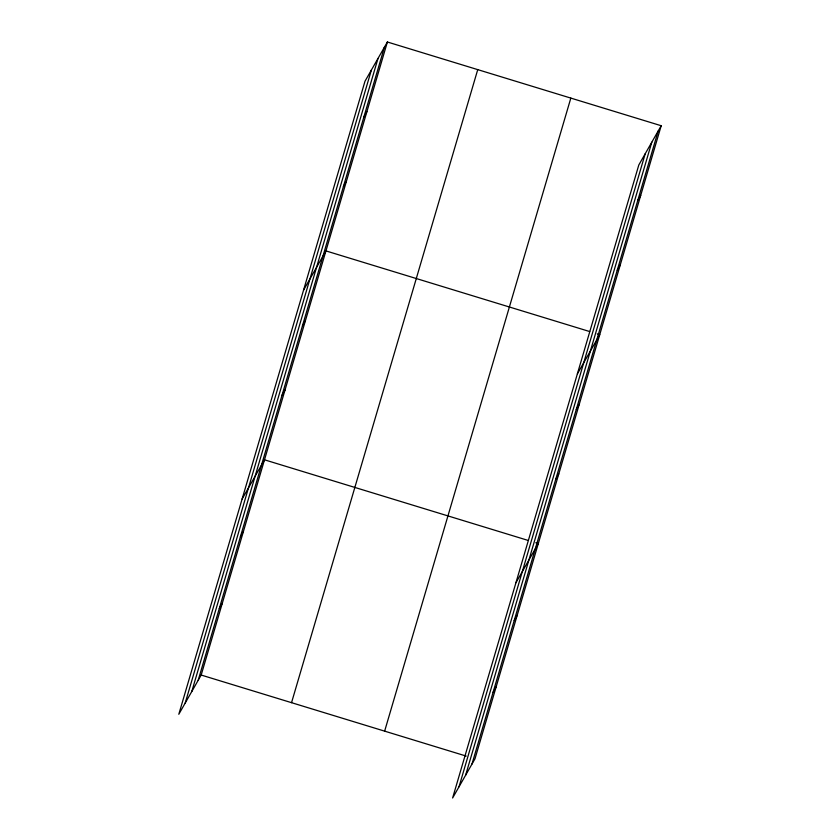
<?xml version="1.0" encoding="UTF-8"?>
<svg xmlns="http://www.w3.org/2000/svg" width="840" height="840" viewBox="0 0 840 840"><rect width="100%" height="100%" fill="white"/><g stroke="black" fill="none" stroke-linecap="round" stroke-linejoin="round"><path stroke-width="1.26" d="M185.199 703.07L371.395 70.025M191.783 691.52L377.99 58.474M198.177 680.306L384.384 47.271M387.387 42L365.001 81.228L178.804 714.273L201.18 675.045L387.387 42L661.196 125.727L474.999 758.772L452.613 798L638.82 164.955L661.196 125.727M291.543 702.671L477.74 69.626M384.636 731.136L570.832 98.102M459.007 786.797L645.215 153.752M465.602 775.247L651.798 142.202M471.986 764.033L658.192 130.998M363.899 116.897L366.901 111.636M343.413 186.533L346.416 181.272M303.555 290.136L325.941 250.908L589.712 331.558M302.453 325.805L305.456 320.544M281.967 395.441L284.97 390.169M242.109 499.034L264.495 459.806L528.266 540.466M240.387 536.823L243.39 531.552M219.282 608.559L222.285 603.299M637.707 200.624L640.71 195.363M617.222 270.26L620.235 264.999M577.374 373.863L599.75 334.635L597.24 333.869M576.261 409.531L579.264 404.271M555.775 479.168L558.789 473.897M515.928 582.76L538.303 543.533L535.794 542.766M514.196 620.55L517.198 615.279M493.091 692.286L496.094 687.025M201.18 675.045L466.211 756.084"/></g></svg>
